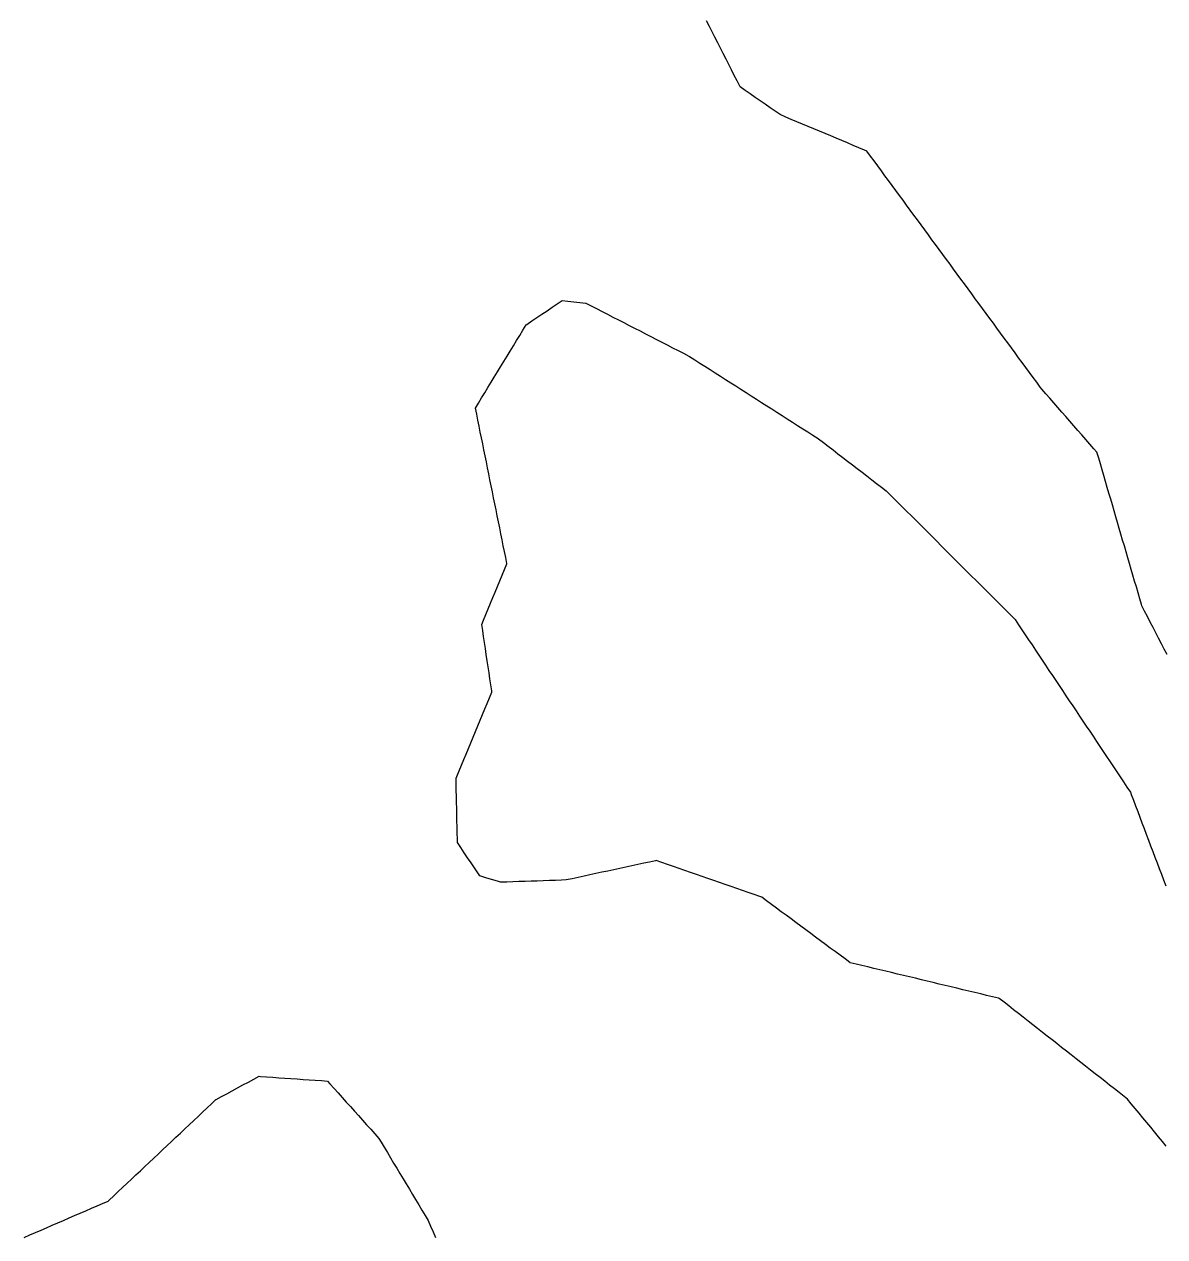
# Model space of a CAD drawing. Header units: millimetres. Extents: x 257 to 2289, y 96 to 1983.
# Drawn here: x 1798.6 to 1985.5, y 837.7 to 1036.4 of the extents above; entities that cross this region are included whole.
import ezdxf

# ---------------------------------------------------------------- set-up
doc = ezdxf.new("R2010")
doc.units = ezdxf.units.MM
doc.layers.add('ALL_ISLANDS', color=7, linetype='Continuous')
doc.layers.add('OUTLINE_ISLAND_01', color=7, linetype='Continuous')

msp = doc.modelspace()

# ---------------------------------------------------------------- linework, layer by layer
at = {"layer": 'ALL_ISLANDS'}
for points in [[(1985.8512, 933.1018), (1985.392, 933.9901), (1984.9328, 934.8785), (1984.4736, 935.7668), (1984.0144, 936.6551), (1983.5552, 937.5435), (1983.096, 938.4318), (1982.6368, 939.3201), (1982.1776, 940.2085), (1981.7184, 941.0968), (1981.6596, 941.298), (1981.3792, 942.2579), (1981.0988, 943.2178), (1980.8185, 944.1776), (1980.5381, 945.1375), (1980.2577, 946.0974), (1979.9773, 947.0573), (1979.6969, 948.0172), (1979.4165, 948.9771), (1979.1361, 949.937), (1978.8558, 950.8969), (1978.5754, 951.8567), (1978.295, 952.8166), (1978.0146, 953.7765), (1977.7342, 954.7364), (1977.4538, 955.6963), (1977.1734, 956.6562), (1976.893, 957.6161), (1976.6127, 958.576), (1976.3323, 959.5358), (1976.0519, 960.4957), (1975.7715, 961.4556), (1975.4911, 962.4155), (1975.2107, 963.3754), (1974.9303, 964.3353), (1974.65, 965.2952), (1974.3696, 966.255), (1973.8722, 966.8229), (1973.2133, 967.5751), (1972.5544, 968.3274), (1971.8955, 969.0796), (1971.2366, 969.8318), (1970.5777, 970.5841), (1969.9188, 971.3363), (1969.2599, 972.0885), (1968.601, 972.8408), (1967.9421, 973.593), (1967.2832, 974.3453), (1966.6243, 975.0975), (1965.9654, 975.8497), (1965.3065, 976.602), (1965.0847, 976.904), (1964.4928, 977.71), (1963.9008, 978.5159), (1963.3088, 979.3219), (1962.7169, 980.1279), (1962.1249, 980.9338), (1961.533, 981.7398), (1960.941, 982.5458), (1960.3491, 983.3518), (1959.7571, 984.1577), (1959.1651, 984.9637), (1958.5732, 985.7697), (1957.9812, 986.5756), (1957.3893, 987.3816), (1956.7973, 988.1876), (1956.2054, 988.9935), (1955.6134, 989.7995), (1955.0215, 990.6055), (1954.4295, 991.4115), (1953.8375, 992.2174), (1953.2456, 993.0234), (1952.6536, 993.8294), (1952.0617, 994.6353), (1951.4697, 995.4413), (1950.8778, 996.2473), (1950.2858, 997.0532), (1949.6939, 997.8592), (1949.1019, 998.6652), (1948.5099, 999.4712), (1947.918, 1000.2771), (1947.326, 1001.0831), (1946.7341, 1001.8891), (1946.1421, 1002.695), (1945.5502, 1003.501), (1944.9582, 1004.307), (1944.3663, 1005.1129), (1943.7743, 1005.9189), (1943.1823, 1006.7249), (1942.5904, 1007.5309), (1941.9984, 1008.3368), (1941.4065, 1009.1428), (1940.8145, 1009.9488), (1940.2226, 1010.7547), (1939.6306, 1011.5607), (1939.0386, 1012.3667), (1938.4467, 1013.1727), (1937.8547, 1013.9786), (1937.2628, 1014.7846), (1936.6708, 1015.5906), (1936.2641, 1015.7614), (1935.342, 1016.1486), (1934.42, 1016.5357), (1933.498, 1016.9229), (1932.576, 1017.3101), (1931.654, 1017.6973), (1930.732, 1018.0844), (1929.81, 1018.4716), (1928.888, 1018.8588), (1927.966, 1019.246), (1927.044, 1019.6332), (1926.122, 1020.0203), (1925.2, 1020.4075), (1924.278, 1020.7947), (1923.356, 1021.1819), (1922.434, 1021.5691), (1921.6449, 1022.1185), (1920.8242, 1022.69), (1920.0036, 1023.2614), (1919.1829, 1023.8328), (1918.3623, 1024.4043), (1917.5417, 1024.9757), (1916.721, 1025.5471), (1915.9004, 1026.1186), (1915.8471, 1026.223), (1915.3933, 1027.1141), (1914.9394, 1028.0052), (1914.4856, 1028.8963), (1914.0317, 1029.7874), (1913.5779, 1030.6784), (1913.124, 1031.5695), (1912.6702, 1032.4606), (1912.2163, 1033.3517), (1911.7625, 1034.2428), (1911.3087, 1035.1338), (1910.8548, 1036.0249), (1910.401, 1036.916)], [(1985.7277, 852.5623), (1985.091, 853.3335), (1984.4543, 854.1046), (1983.8176, 854.8757), (1983.1809, 855.6468), (1982.5442, 856.4179), (1981.9075, 857.1891), (1981.2708, 857.9602), (1980.6341, 858.7313), (1979.9974, 859.5024), (1979.3607, 860.2735), (1978.8075, 860.7079), (1978.0209, 861.3253), (1977.2343, 861.9428), (1976.4477, 862.5603), (1975.6611, 863.1777), (1974.8745, 863.7952), (1974.0879, 864.4127), (1973.3013, 865.0301), (1972.5147, 865.6476), (1971.7281, 866.2651), (1970.9415, 866.8826), (1970.1549, 867.5), (1969.3683, 868.1175), (1968.5817, 868.735), (1967.7951, 869.3524), (1967.0085, 869.9699), (1966.2219, 870.5874), (1965.4354, 871.2048), (1964.6488, 871.8223), (1963.8622, 872.4398), (1963.0756, 873.0573), (1962.289, 873.6747), (1961.5024, 874.2922), (1960.7158, 874.9097), (1959.9292, 875.5271), (1959.1426, 876.1446), (1958.356, 876.7621), (1958.2292, 876.7925), (1957.2567, 877.0255), (1956.2843, 877.2585), (1955.3118, 877.4915), (1954.3393, 877.7245), (1953.3668, 877.9575), (1952.3944, 878.1905), (1951.4219, 878.4235), (1950.4494, 878.6565), (1949.4769, 878.8895), (1948.5045, 879.1225), (1947.532, 879.3555), (1946.5595, 879.5885), (1945.587, 879.8215), (1944.6146, 880.0545), (1943.6421, 880.2875), (1942.6696, 880.5205), (1941.6971, 880.7536), (1940.7246, 880.9866), (1939.7522, 881.2196), (1938.7797, 881.4526), (1937.8072, 881.6856), (1936.8347, 881.9186), (1935.8623, 882.1516), (1934.8898, 882.3846), (1933.9173, 882.6176), (1933.8877, 882.6395), (1933.0841, 883.2346), (1932.2805, 883.8298), (1931.4768, 884.4249), (1930.6732, 885.02), (1929.8696, 885.6152), (1929.066, 886.2103), (1928.2623, 886.8054), (1927.4587, 887.4006), (1926.6551, 887.9957), (1925.8514, 888.5908), (1925.0478, 889.186), (1924.2442, 889.7811), (1923.4406, 890.3762), (1922.6369, 890.9713), (1921.8333, 891.5665), (1921.0297, 892.1616), (1920.226, 892.7567), (1919.4224, 893.3519), (1919.1254, 893.4545), (1918.1803, 893.7812), (1917.2352, 894.1079), (1916.2901, 894.4346), (1915.3449, 894.7613), (1914.3998, 895.0881), (1913.4547, 895.4148), (1912.5095, 895.7415), (1911.5644, 896.0682), (1910.6193, 896.3949), (1909.6742, 896.7216), (1908.729, 897.0483), (1907.7839, 897.375), (1906.8388, 897.7017), (1905.8937, 898.0284), (1904.9485, 898.3551), (1904.0034, 898.6818), (1903.0583, 899.0085), (1902.1132, 899.3352), (1902.0443, 899.3204), (1901.0667, 899.1101), (1900.089, 898.8998), (1899.1114, 898.6896), (1898.1337, 898.4793), (1897.1561, 898.269), (1896.1784, 898.0587), (1895.2008, 897.8485), (1894.2232, 897.6382), (1893.2455, 897.4279), (1892.2679, 897.2176), (1891.2902, 897.0074), (1890.3126, 896.7971), (1889.335, 896.5868), (1888.3573, 896.3765), (1887.3797, 896.1662), (1886.6404, 896.1404), (1885.641, 896.1055), (1884.6416, 896.0705), (1883.6422, 896.0356), (1882.6428, 896.0006), (1881.6434, 895.9657), (1880.644, 895.9307), (1879.6446, 895.8958), (1878.6452, 895.8608), (1877.6459, 895.8259), (1876.6465, 895.791), (1876.1104, 895.9547), (1875.154, 896.2469), (1874.1976, 896.539), (1873.2413, 896.8312), (1872.9128, 897.3197), (1872.3548, 898.1496), (1871.7968, 898.9794), (1871.2389, 899.8093), (1870.6809, 900.6391), (1870.1229, 901.469), (1869.5649, 902.2988), (1869.5527, 902.8607), (1869.5311, 903.8605), (1869.5094, 904.8603), (1869.4878, 905.86), (1869.4661, 906.8598), (1869.4444, 907.8596), (1869.4228, 908.8593), (1869.4011, 909.8591), (1869.3795, 910.8589), (1869.3578, 911.8586), (1869.3362, 912.8584), (1869.4434, 913.1149), (1869.829, 914.0375), (1870.2147, 914.9601), (1870.6003, 915.8828), (1870.986, 916.8054), (1871.3716, 917.7281), (1871.7573, 918.6507), (1872.1429, 919.5734), (1872.5286, 920.496), (1872.9142, 921.4186), (1873.2999, 922.3413), (1873.6856, 923.2639), (1874.0712, 924.1866), (1874.4569, 925.1092), (1874.8425, 926.0319), (1875.2282, 926.9545), (1875.1978, 927.1555), (1875.0486, 928.1443), (1874.8993, 929.1331), (1874.75, 930.1219), (1874.6008, 931.1107), (1874.4515, 932.0995), (1874.3022, 933.0883), (1874.153, 934.0771), (1874.0037, 935.0659), (1873.8544, 936.0547), (1873.7051, 937.0435), (1873.5559, 938.0323), (1873.8468, 938.7321), (1874.2308, 939.6555), (1874.6147, 940.5789), (1874.9986, 941.5022), (1875.3825, 942.4256), (1875.7664, 943.349), (1876.1503, 944.2724), (1876.5342, 945.1957), (1876.9181, 946.1191), (1877.302, 947.0425), (1877.6859, 947.9659), (1877.6782, 948.0037), (1877.48, 948.9838), (1877.2817, 949.964), (1877.0834, 950.9441), (1876.8852, 951.9243), (1876.6869, 952.9044), (1876.4887, 953.8846), (1876.2904, 954.8647), (1876.0922, 955.8449), (1875.8939, 956.825), (1875.6956, 957.8052), (1875.4974, 958.7853), (1875.2991, 959.7655), (1875.1009, 960.7456), (1874.9026, 961.7258), (1874.7044, 962.7059), (1874.5061, 963.6861), (1874.3078, 964.6662), (1874.1096, 965.6464), (1873.9113, 966.6265), (1873.7131, 967.6067), (1873.5148, 968.5868), (1873.3165, 969.567), (1873.1183, 970.5471), (1872.92, 971.5273), (1872.7218, 972.5074), (1872.5235, 973.4876), (1873.0129, 974.2918), (1873.5327, 975.1461), (1874.0526, 976.0003), (1874.5724, 976.8546), (1875.0922, 977.7089), (1875.6121, 978.5631), (1876.1319, 979.4174), (1876.6517, 980.2717), (1877.1716, 981.126), (1877.6914, 981.9802), (1878.2112, 982.8345), (1878.731, 983.6888), (1879.2509, 984.543), (1879.7707, 985.3973), (1880.2905, 986.2516), (1880.8104, 987.1058), (1880.9437, 987.1967), (1881.77, 987.76), (1882.5962, 988.3233), (1883.4225, 988.8865), (1884.2488, 989.4498), (1885.0751, 990.0131), (1885.9013, 990.5763), (1886.7276, 991.1396), (1887.6466, 991.0315), (1888.6398, 990.9146), (1889.6329, 990.7977), (1890.6261, 990.6808), (1891.4918, 990.2361), (1892.3813, 989.7792), (1893.2708, 989.3223), (1894.1603, 988.8653), (1895.0498, 988.4084), (1895.9393, 987.9515), (1896.8288, 987.4945), (1897.7183, 987.0376), (1898.6078, 986.5807), (1899.4973, 986.1237), (1900.3868, 985.6668), (1901.2763, 985.2099), (1902.1658, 984.753), (1903.0553, 984.296), (1903.9448, 983.8391), (1904.8344, 983.3822), (1905.7239, 982.9252), (1906.6134, 982.4683), (1907.5029, 982.0114), (1907.6006, 981.949), (1908.4436, 981.411), (1909.2865, 980.873), (1910.1295, 980.335), (1910.9724, 979.797), (1911.8154, 979.259), (1912.6583, 978.721), (1913.5013, 978.183), (1914.3442, 977.645), (1915.1872, 977.107), (1916.0301, 976.569), (1916.8731, 976.031), (1917.716, 975.493), (1918.559, 974.9551), (1919.4019, 974.4171), (1920.2449, 973.8791), (1921.0878, 973.3411), (1921.9308, 972.8031), (1922.7737, 972.2651), (1923.6167, 971.7271), (1924.4596, 971.1891), (1925.3026, 970.6511), (1926.1455, 970.1131), (1926.9885, 969.5751), (1927.8314, 969.0371), (1928.6744, 968.4991), (1928.7346, 968.4529), (1929.5276, 967.8437), (1930.3206, 967.2344), (1931.1137, 966.6252), (1931.9067, 966.016), (1932.6997, 965.4068), (1933.4927, 964.7976), (1934.2857, 964.1884), (1935.0787, 963.5792), (1935.8717, 962.97), (1936.6648, 962.3608), (1937.4578, 961.7516), (1938.2508, 961.1424), (1939.0438, 960.5332), (1939.8368, 959.924), (1940.3675, 959.3944), (1941.0754, 958.6881), (1941.7833, 957.9817), (1942.4911, 957.2753), (1943.199, 956.569), (1943.9068, 955.8626), (1944.6147, 955.1563), (1945.3225, 954.4499), (1946.0304, 953.7436), (1946.7383, 953.0372), (1947.4461, 952.3308), (1948.154, 951.6245), (1948.8618, 950.9181), (1949.5697, 950.2118), (1950.2775, 949.5054), (1950.9854, 948.7991), (1951.6932, 948.0927), (1952.4011, 947.3864), (1953.109, 946.68), (1953.8168, 945.9736), (1954.5247, 945.2673), (1955.2325, 944.5609), (1955.9404, 943.8546), (1956.6482, 943.1482), (1957.3561, 942.4419), (1958.064, 941.7355), (1958.7718, 941.0291), (1959.4797, 940.3228), (1960.1875, 939.6164), (1960.8954, 938.9101), (1960.9488, 938.8301), (1961.5044, 937.9987), (1962.0601, 937.1673), (1962.6157, 936.3358), (1963.1713, 935.5044), (1963.7269, 934.673), (1964.2825, 933.8415), (1964.8382, 933.0101), (1965.3938, 932.1787), (1965.9494, 931.3472), (1966.505, 930.5158), (1967.0607, 929.6844), (1967.6163, 928.8529), (1968.1719, 928.0215), (1968.7275, 927.1901), (1969.2831, 926.3586), (1969.8388, 925.5272), (1970.3944, 924.6958), (1970.95, 923.8643), (1971.5056, 923.0329), (1972.0613, 922.2015), (1972.6169, 921.37), (1973.1725, 920.5386), (1973.7281, 919.7072), (1974.2838, 918.8757), (1974.8394, 918.0443), (1975.395, 917.2128), (1975.9506, 916.3814), (1976.5062, 915.55), (1977.0619, 914.7185), (1977.6175, 913.8871), (1978.1731, 913.0557), (1978.7287, 912.2242), (1979.2844, 911.3928), (1979.84, 910.5614), (1979.9773, 910.198), (1980.3309, 909.2625), (1980.6844, 908.3271), (1981.0379, 907.3917), (1981.3915, 906.4563), (1981.745, 905.5209), (1982.0985, 904.5854), (1982.4521, 903.65), (1982.8056, 902.7146), (1983.1591, 901.7792), (1983.5127, 900.8437), (1983.8662, 899.9083), (1984.2197, 898.9729), (1984.5732, 898.0375), (1984.9268, 897.1021), (1985.2803, 896.1666), (1985.6338, 895.2312)], [(1798.5825, 837.6083), (1799.5002, 838.0057), (1800.4178, 838.403), (1801.3355, 838.8004), (1802.2532, 839.1977), (1803.1708, 839.5951), (1804.0885, 839.9925), (1805.0062, 840.3898), (1805.9238, 840.7872), (1806.8415, 841.1845), (1807.7592, 841.5819), (1808.6768, 841.9792), (1809.5945, 842.3766), (1810.5122, 842.774), (1811.4298, 843.1713), (1812.3475, 843.5687), (1812.5173, 843.7285), (1813.2453, 844.4141), (1813.9733, 845.0996), (1814.7014, 845.7851), (1815.4294, 846.4707), (1816.1575, 847.1562), (1816.8855, 847.8417), (1817.6136, 848.5273), (1818.3416, 849.2128), (1819.0696, 849.8983), (1819.7977, 850.5839), (1820.5257, 851.2694), (1821.2538, 851.9549), (1821.9818, 852.6405), (1822.7098, 853.326), (1823.4379, 854.0115), (1824.1659, 854.697), (1824.894, 855.3826), (1825.622, 856.0681), (1826.3501, 856.7536), (1827.0781, 857.4392), (1827.8061, 858.1247), (1828.5342, 858.8102), (1829.2622, 859.4958), (1829.9903, 860.1813), (1830.0271, 860.2012), (1830.9071, 860.6761), (1831.7871, 861.1511), (1832.6671, 861.6261), (1833.5471, 862.1011), (1834.4271, 862.576), (1835.3071, 863.051), (1836.1871, 863.526), (1837.0671, 864.0009), (1837.2991, 863.9847), (1838.2966, 863.9149), (1839.2942, 863.8451), (1840.2917, 863.7753), (1841.2893, 863.7055), (1842.2869, 863.6357), (1843.2844, 863.5659), (1844.282, 863.4961), (1845.2795, 863.4263), (1846.2771, 863.3565), (1847.2747, 863.2867), (1848.2722, 863.2169), (1848.6803, 862.7623), (1849.3483, 862.0181), (1850.0163, 861.274), (1850.6843, 860.5298), (1851.3522, 859.7856), (1852.0202, 859.0415), (1852.6882, 858.2973), (1853.3562, 857.5531), (1854.0242, 856.809), (1854.6922, 856.0648), (1855.3602, 855.3207), (1856.0282, 854.5765), (1856.6962, 853.8323), (1857.0607, 853.2246), (1857.5751, 852.3671), (1858.0895, 851.5095), (1858.6039, 850.652), (1859.1182, 849.7944), (1859.6326, 848.9368), (1860.147, 848.0793), (1860.6614, 847.2217), (1861.1758, 846.3641), (1861.6901, 845.5066), (1862.2045, 844.649), (1862.7189, 843.7915), (1863.2333, 842.9339), (1863.7477, 842.0763), (1864.262, 841.2188), (1864.7764, 840.3612), (1864.7776, 840.3585), (1865.1708, 839.4391), (1865.5641, 838.5197), (1865.9574, 837.6003)]]:
    msp.add_lwpolyline(points, dxfattribs=at)
at = {"layer": 'OUTLINE_ISLAND_01'}
for points in [[(1985.8512, 933.1018), (1985.392, 933.9901), (1984.9328, 934.8785), (1984.4736, 935.7668), (1984.0144, 936.6551), (1983.5552, 937.5435), (1983.096, 938.4318), (1982.6368, 939.3201), (1982.1776, 940.2085), (1981.7184, 941.0968), (1981.6596, 941.298), (1981.3792, 942.2579), (1981.0988, 943.2178), (1980.8185, 944.1776), (1980.5381, 945.1375), (1980.2577, 946.0974), (1979.9773, 947.0573), (1979.6969, 948.0172), (1979.4165, 948.9771), (1979.1361, 949.937), (1978.8558, 950.8969), (1978.5754, 951.8567), (1978.295, 952.8166), (1978.0146, 953.7765), (1977.7342, 954.7364), (1977.4538, 955.6963), (1977.1734, 956.6562), (1976.893, 957.6161), (1976.6127, 958.576), (1976.3323, 959.5358), (1976.0519, 960.4957), (1975.7715, 961.4556), (1975.4911, 962.4155), (1975.2107, 963.3754), (1974.9303, 964.3353), (1974.65, 965.2952), (1974.3696, 966.255), (1973.8722, 966.8229), (1973.2133, 967.5751), (1972.5544, 968.3274), (1971.8955, 969.0796), (1971.2366, 969.8318), (1970.5777, 970.5841), (1969.9188, 971.3363), (1969.2599, 972.0885), (1968.601, 972.8408), (1967.9421, 973.593), (1967.2832, 974.3453), (1966.6243, 975.0975), (1965.9654, 975.8497), (1965.3065, 976.602), (1965.0847, 976.904), (1964.4928, 977.71), (1963.9008, 978.5159), (1963.3088, 979.3219), (1962.7169, 980.1279), (1962.1249, 980.9338), (1961.533, 981.7398), (1960.941, 982.5458), (1960.3491, 983.3518), (1959.7571, 984.1577), (1959.1651, 984.9637), (1958.5732, 985.7697), (1957.9812, 986.5756), (1957.3893, 987.3816), (1956.7973, 988.1876), (1956.2054, 988.9935), (1955.6134, 989.7995), (1955.0215, 990.6055), (1954.4295, 991.4115), (1953.8375, 992.2174), (1953.2456, 993.0234), (1952.6536, 993.8294), (1952.0617, 994.6353), (1951.4697, 995.4413), (1950.8778, 996.2473), (1950.2858, 997.0532), (1949.6939, 997.8592), (1949.1019, 998.6652), (1948.5099, 999.4712), (1947.918, 1000.2771), (1947.326, 1001.0831), (1946.7341, 1001.8891), (1946.1421, 1002.695), (1945.5502, 1003.501), (1944.9582, 1004.307), (1944.3663, 1005.1129), (1943.7743, 1005.9189), (1943.1823, 1006.7249), (1942.5904, 1007.5309), (1941.9984, 1008.3368), (1941.4065, 1009.1428), (1940.8145, 1009.9488), (1940.2226, 1010.7547), (1939.6306, 1011.5607), (1939.0386, 1012.3667), (1938.4467, 1013.1727), (1937.8547, 1013.9786), (1937.2628, 1014.7846), (1936.6708, 1015.5906), (1936.2641, 1015.7614), (1935.342, 1016.1486), (1934.42, 1016.5357), (1933.498, 1016.9229), (1932.576, 1017.3101), (1931.654, 1017.6973), (1930.732, 1018.0844), (1929.81, 1018.4716), (1928.888, 1018.8588), (1927.966, 1019.246), (1927.044, 1019.6332), (1926.122, 1020.0203), (1925.2, 1020.4075), (1924.278, 1020.7947), (1923.356, 1021.1819), (1922.434, 1021.5691), (1921.6449, 1022.1185), (1920.8242, 1022.69), (1920.0036, 1023.2614), (1919.1829, 1023.8328), (1918.3623, 1024.4043), (1917.5417, 1024.9757), (1916.721, 1025.5471), (1915.9004, 1026.1186), (1915.8471, 1026.223), (1915.3933, 1027.1141), (1914.9394, 1028.0052), (1914.4856, 1028.8963), (1914.0317, 1029.7874), (1913.5779, 1030.6784), (1913.124, 1031.5695), (1912.6702, 1032.4606), (1912.2163, 1033.3517), (1911.7625, 1034.2428), (1911.3087, 1035.1338), (1910.8548, 1036.0249), (1910.401, 1036.916)], [(1985.7277, 852.5623), (1985.091, 853.3335), (1984.4543, 854.1046), (1983.8176, 854.8757), (1983.1809, 855.6468), (1982.5442, 856.4179), (1981.9075, 857.1891), (1981.2708, 857.9602), (1980.6341, 858.7313), (1979.9974, 859.5024), (1979.3607, 860.2735), (1978.8075, 860.7079), (1978.0209, 861.3253), (1977.2343, 861.9428), (1976.4477, 862.5603), (1975.6611, 863.1777), (1974.8745, 863.7952), (1974.0879, 864.4127), (1973.3013, 865.0301), (1972.5147, 865.6476), (1971.7281, 866.2651), (1970.9415, 866.8826), (1970.1549, 867.5), (1969.3683, 868.1175), (1968.5817, 868.735), (1967.7951, 869.3524), (1967.0085, 869.9699), (1966.2219, 870.5874), (1965.4354, 871.2048), (1964.6488, 871.8223), (1963.8622, 872.4398), (1963.0756, 873.0573), (1962.289, 873.6747), (1961.5024, 874.2922), (1960.7158, 874.9097), (1959.9292, 875.5271), (1959.1426, 876.1446), (1958.356, 876.7621), (1958.2292, 876.7925), (1957.2567, 877.0255), (1956.2843, 877.2585), (1955.3118, 877.4915), (1954.3393, 877.7245), (1953.3668, 877.9575), (1952.3944, 878.1905), (1951.4219, 878.4235), (1950.4494, 878.6565), (1949.4769, 878.8895), (1948.5045, 879.1225), (1947.532, 879.3555), (1946.5595, 879.5885), (1945.587, 879.8215), (1944.6146, 880.0545), (1943.6421, 880.2875), (1942.6696, 880.5205), (1941.6971, 880.7536), (1940.7246, 880.9866), (1939.7522, 881.2196), (1938.7797, 881.4526), (1937.8072, 881.6856), (1936.8347, 881.9186), (1935.8623, 882.1516), (1934.8898, 882.3846), (1933.9173, 882.6176), (1933.8877, 882.6395), (1933.0841, 883.2346), (1932.2805, 883.8298), (1931.4768, 884.4249), (1930.6732, 885.02), (1929.8696, 885.6152), (1929.066, 886.2103), (1928.2623, 886.8054), (1927.4587, 887.4006), (1926.6551, 887.9957), (1925.8514, 888.5908), (1925.0478, 889.186), (1924.2442, 889.7811), (1923.4406, 890.3762), (1922.6369, 890.9713), (1921.8333, 891.5665), (1921.0297, 892.1616), (1920.226, 892.7567), (1919.4224, 893.3519), (1919.1254, 893.4545), (1918.1803, 893.7812), (1917.2352, 894.1079), (1916.2901, 894.4346), (1915.3449, 894.7613), (1914.3998, 895.0881), (1913.4547, 895.4148), (1912.5095, 895.7415), (1911.5644, 896.0682), (1910.6193, 896.3949), (1909.6742, 896.7216), (1908.729, 897.0483), (1907.7839, 897.375), (1906.8388, 897.7017), (1905.8937, 898.0284), (1904.9485, 898.3551), (1904.0034, 898.6818), (1903.0583, 899.0085), (1902.1132, 899.3352), (1902.0443, 899.3204), (1901.0667, 899.1101), (1900.089, 898.8998), (1899.1114, 898.6896), (1898.1337, 898.4793), (1897.1561, 898.269), (1896.1784, 898.0587), (1895.2008, 897.8485), (1894.2232, 897.6382), (1893.2455, 897.4279), (1892.2679, 897.2176), (1891.2902, 897.0074), (1890.3126, 896.7971), (1889.335, 896.5868), (1888.3573, 896.3765), (1887.3797, 896.1662), (1886.6404, 896.1404), (1885.641, 896.1055), (1884.6416, 896.0705), (1883.6422, 896.0356), (1882.6428, 896.0006), (1881.6434, 895.9657), (1880.644, 895.9307), (1879.6446, 895.8958), (1878.6452, 895.8608), (1877.6459, 895.8259), (1876.6465, 895.791), (1876.1104, 895.9547), (1875.154, 896.2469), (1874.1976, 896.539), (1873.2413, 896.8312), (1872.9128, 897.3197), (1872.3548, 898.1496), (1871.7968, 898.9794), (1871.2389, 899.8093), (1870.6809, 900.6391), (1870.1229, 901.469), (1869.5649, 902.2988), (1869.5527, 902.8607), (1869.5311, 903.8605), (1869.5094, 904.8603), (1869.4878, 905.86), (1869.4661, 906.8598), (1869.4444, 907.8596), (1869.4228, 908.8593), (1869.4011, 909.8591), (1869.3795, 910.8589), (1869.3578, 911.8586), (1869.3362, 912.8584), (1869.4434, 913.1149), (1869.829, 914.0375), (1870.2147, 914.9601), (1870.6003, 915.8828), (1870.986, 916.8054), (1871.3716, 917.7281), (1871.7573, 918.6507), (1872.1429, 919.5734), (1872.5286, 920.496), (1872.9142, 921.4186), (1873.2999, 922.3413), (1873.6856, 923.2639), (1874.0712, 924.1866), (1874.4569, 925.1092), (1874.8425, 926.0319), (1875.2282, 926.9545), (1875.1978, 927.1555), (1875.0486, 928.1443), (1874.8993, 929.1331), (1874.75, 930.1219), (1874.6008, 931.1107), (1874.4515, 932.0995), (1874.3022, 933.0883), (1874.153, 934.0771), (1874.0037, 935.0659), (1873.8544, 936.0547), (1873.7051, 937.0435), (1873.5559, 938.0323), (1873.8468, 938.7321), (1874.2308, 939.6555), (1874.6147, 940.5789), (1874.9986, 941.5022), (1875.3825, 942.4256), (1875.7664, 943.349), (1876.1503, 944.2724), (1876.5342, 945.1957), (1876.9181, 946.1191), (1877.302, 947.0425), (1877.6859, 947.9659), (1877.6782, 948.0037), (1877.48, 948.9838), (1877.2817, 949.964), (1877.0834, 950.9441), (1876.8852, 951.9243), (1876.6869, 952.9044), (1876.4887, 953.8846), (1876.2904, 954.8647), (1876.0922, 955.8449), (1875.8939, 956.825), (1875.6956, 957.8052), (1875.4974, 958.7853), (1875.2991, 959.7655), (1875.1009, 960.7456), (1874.9026, 961.7258), (1874.7044, 962.7059), (1874.5061, 963.6861), (1874.3078, 964.6662), (1874.1096, 965.6464), (1873.9113, 966.6265), (1873.7131, 967.6067), (1873.5148, 968.5868), (1873.3165, 969.567), (1873.1183, 970.5471), (1872.92, 971.5273), (1872.7218, 972.5074), (1872.5235, 973.4876), (1873.0129, 974.2918), (1873.5327, 975.1461), (1874.0526, 976.0003), (1874.5724, 976.8546), (1875.0922, 977.7089), (1875.6121, 978.5631), (1876.1319, 979.4174), (1876.6517, 980.2717), (1877.1716, 981.126), (1877.6914, 981.9802), (1878.2112, 982.8345), (1878.731, 983.6888), (1879.2509, 984.543), (1879.7707, 985.3973), (1880.2905, 986.2516), (1880.8104, 987.1058), (1880.9437, 987.1967), (1881.77, 987.76), (1882.5962, 988.3233), (1883.4225, 988.8865), (1884.2488, 989.4498), (1885.0751, 990.0131), (1885.9013, 990.5763), (1886.7276, 991.1396), (1887.6466, 991.0315), (1888.6398, 990.9146), (1889.6329, 990.7977), (1890.6261, 990.6808), (1891.4918, 990.2361), (1892.3813, 989.7792), (1893.2708, 989.3223), (1894.1603, 988.8653), (1895.0498, 988.4084), (1895.9393, 987.9515), (1896.8288, 987.4945), (1897.7183, 987.0376), (1898.6078, 986.5807), (1899.4973, 986.1237), (1900.3868, 985.6668), (1901.2763, 985.2099), (1902.1658, 984.753), (1903.0553, 984.296), (1903.9448, 983.8391), (1904.8344, 983.3822), (1905.7239, 982.9252), (1906.6134, 982.4683), (1907.5029, 982.0114), (1907.6006, 981.949), (1908.4436, 981.411), (1909.2865, 980.873), (1910.1295, 980.335), (1910.9724, 979.797), (1911.8154, 979.259), (1912.6583, 978.721), (1913.5013, 978.183), (1914.3442, 977.645), (1915.1872, 977.107), (1916.0301, 976.569), (1916.8731, 976.031), (1917.716, 975.493), (1918.559, 974.9551), (1919.4019, 974.4171), (1920.2449, 973.8791), (1921.0878, 973.3411), (1921.9308, 972.8031), (1922.7737, 972.2651), (1923.6167, 971.7271), (1924.4596, 971.1891), (1925.3026, 970.6511), (1926.1455, 970.1131), (1926.9885, 969.5751), (1927.8314, 969.0371), (1928.6744, 968.4991), (1928.7346, 968.4529), (1929.5276, 967.8437), (1930.3206, 967.2344), (1931.1137, 966.6252), (1931.9067, 966.016), (1932.6997, 965.4068), (1933.4927, 964.7976), (1934.2857, 964.1884), (1935.0787, 963.5792), (1935.8717, 962.97), (1936.6648, 962.3608), (1937.4578, 961.7516), (1938.2508, 961.1424), (1939.0438, 960.5332), (1939.8368, 959.924), (1940.3675, 959.3944), (1941.0754, 958.6881), (1941.7833, 957.9817), (1942.4911, 957.2753), (1943.199, 956.569), (1943.9068, 955.8626), (1944.6147, 955.1563), (1945.3225, 954.4499), (1946.0304, 953.7436), (1946.7383, 953.0372), (1947.4461, 952.3308), (1948.154, 951.6245), (1948.8618, 950.9181), (1949.5697, 950.2118), (1950.2775, 949.5054), (1950.9854, 948.7991), (1951.6932, 948.0927), (1952.4011, 947.3864), (1953.109, 946.68), (1953.8168, 945.9736), (1954.5247, 945.2673), (1955.2325, 944.5609), (1955.9404, 943.8546), (1956.6482, 943.1482), (1957.3561, 942.4419), (1958.064, 941.7355), (1958.7718, 941.0291), (1959.4797, 940.3228), (1960.1875, 939.6164), (1960.8954, 938.9101), (1960.9488, 938.8301), (1961.5044, 937.9987), (1962.0601, 937.1673), (1962.6157, 936.3358), (1963.1713, 935.5044), (1963.7269, 934.673), (1964.2825, 933.8415), (1964.8382, 933.0101), (1965.3938, 932.1787), (1965.9494, 931.3472), (1966.505, 930.5158), (1967.0607, 929.6844), (1967.6163, 928.8529), (1968.1719, 928.0215), (1968.7275, 927.1901), (1969.2831, 926.3586), (1969.8388, 925.5272), (1970.3944, 924.6958), (1970.95, 923.8643), (1971.5056, 923.0329), (1972.0613, 922.2015), (1972.6169, 921.37), (1973.1725, 920.5386), (1973.7281, 919.7072), (1974.2838, 918.8757), (1974.8394, 918.0443), (1975.395, 917.2128), (1975.9506, 916.3814), (1976.5062, 915.55), (1977.0619, 914.7185), (1977.6175, 913.8871), (1978.1731, 913.0557), (1978.7287, 912.2242), (1979.2844, 911.3928), (1979.84, 910.5614), (1979.9773, 910.198), (1980.3309, 909.2625), (1980.6844, 908.3271), (1981.0379, 907.3917), (1981.3915, 906.4563), (1981.745, 905.5209), (1982.0985, 904.5854), (1982.4521, 903.65), (1982.8056, 902.7146), (1983.1591, 901.7792), (1983.5127, 900.8437), (1983.8662, 899.9083), (1984.2197, 898.9729), (1984.5732, 898.0375), (1984.9268, 897.1021), (1985.2803, 896.1666), (1985.6338, 895.2312)], [(1798.5825, 837.6083), (1799.5002, 838.0057), (1800.4178, 838.403), (1801.3355, 838.8004), (1802.2532, 839.1977), (1803.1708, 839.5951), (1804.0885, 839.9925), (1805.0062, 840.3898), (1805.9238, 840.7872), (1806.8415, 841.1845), (1807.7592, 841.5819), (1808.6768, 841.9792), (1809.5945, 842.3766), (1810.5122, 842.774), (1811.4298, 843.1713), (1812.3475, 843.5687), (1812.5173, 843.7285), (1813.2453, 844.4141), (1813.9733, 845.0996), (1814.7014, 845.7851), (1815.4294, 846.4707), (1816.1575, 847.1562), (1816.8855, 847.8417), (1817.6136, 848.5273), (1818.3416, 849.2128), (1819.0696, 849.8983), (1819.7977, 850.5839), (1820.5257, 851.2694), (1821.2538, 851.9549), (1821.9818, 852.6405), (1822.7098, 853.326), (1823.4379, 854.0115), (1824.1659, 854.697), (1824.894, 855.3826), (1825.622, 856.0681), (1826.3501, 856.7536), (1827.0781, 857.4392), (1827.8061, 858.1247), (1828.5342, 858.8102), (1829.2622, 859.4958), (1829.9903, 860.1813), (1830.0271, 860.2012), (1830.9071, 860.6761), (1831.7871, 861.1511), (1832.6671, 861.6261), (1833.5471, 862.1011), (1834.4271, 862.576), (1835.3071, 863.051), (1836.1871, 863.526), (1837.0671, 864.0009), (1837.2991, 863.9847), (1838.2966, 863.9149), (1839.2942, 863.8451), (1840.2917, 863.7753), (1841.2893, 863.7055), (1842.2869, 863.6357), (1843.2844, 863.5659), (1844.282, 863.4961), (1845.2795, 863.4263), (1846.2771, 863.3565), (1847.2747, 863.2867), (1848.2722, 863.2169), (1848.6803, 862.7623), (1849.3483, 862.0181), (1850.0163, 861.274), (1850.6843, 860.5298), (1851.3522, 859.7856), (1852.0202, 859.0415), (1852.6882, 858.2973), (1853.3562, 857.5531), (1854.0242, 856.809), (1854.6922, 856.0648), (1855.3602, 855.3207), (1856.0282, 854.5765), (1856.6962, 853.8323), (1857.0607, 853.2246), (1857.5751, 852.3671), (1858.0895, 851.5095), (1858.6039, 850.652), (1859.1182, 849.7944), (1859.6326, 848.9368), (1860.147, 848.0793), (1860.6614, 847.2217), (1861.1758, 846.3641), (1861.6901, 845.5066), (1862.2045, 844.649), (1862.7189, 843.7915), (1863.2333, 842.9339), (1863.7477, 842.0763), (1864.262, 841.2188), (1864.7764, 840.3612), (1864.7776, 840.3585), (1865.1708, 839.4391), (1865.5641, 838.5197), (1865.9574, 837.6003)]]:
    msp.add_lwpolyline(points, dxfattribs=at)

doc.saveas('drawing.dxf')
